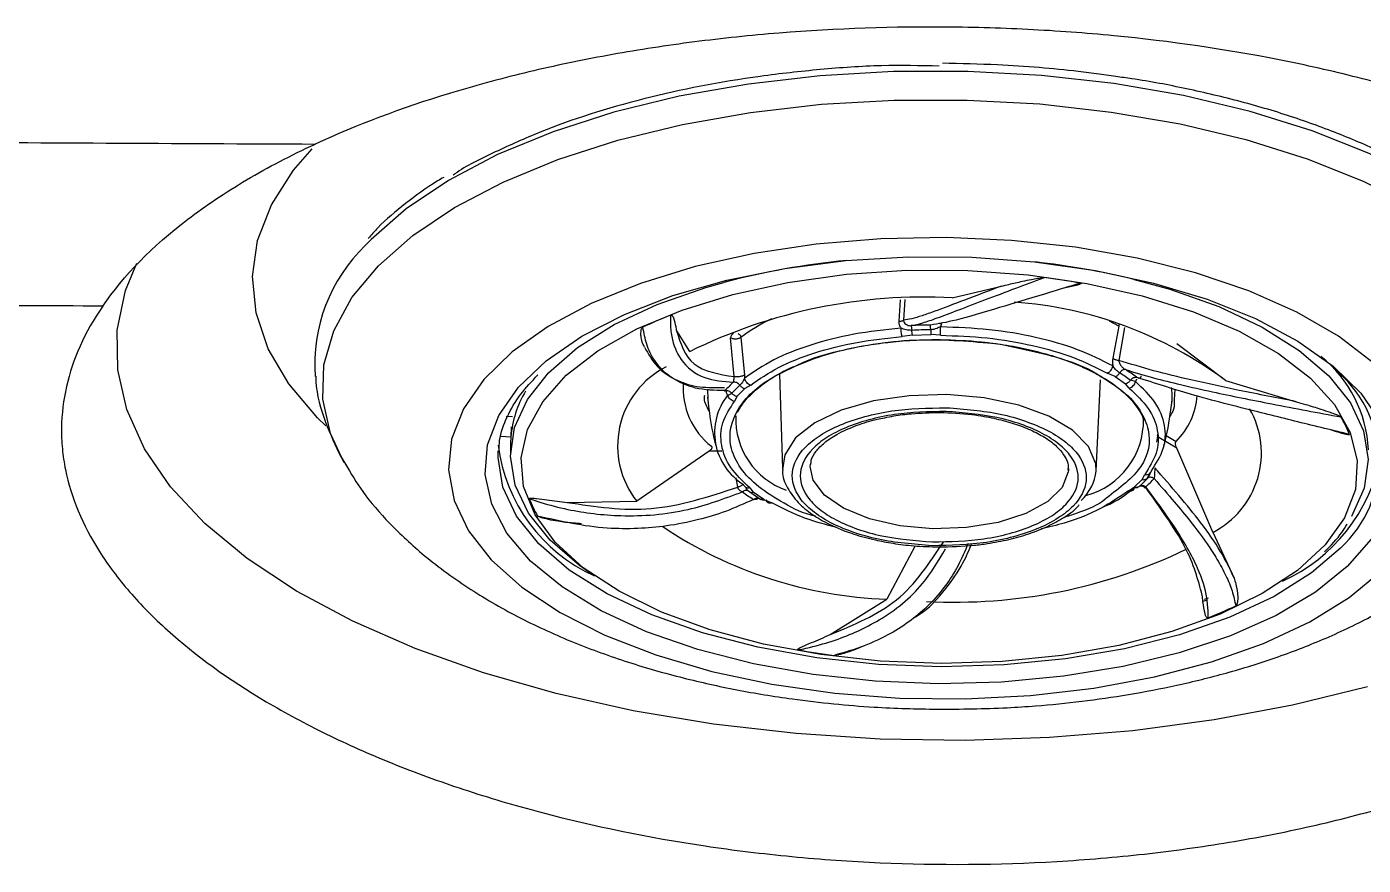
# Model space of a CAD drawing. Header units: inches. Extents: x 2 to 86, y -22 to 129.
# Drawn here: x 45.304 to 47.438, y 76.978 to 78.317 of the extents above; entities that cross this region are included whole.
import ezdxf

# ---------------------------------------------------------------- set-up
doc = ezdxf.new("R2010")
doc.units = ezdxf.units.IN
doc.header["$MEASUREMENT"] = 0
doc.layers.add('BDIM_CYAN', color=4, linetype='Continuous')

# ---------------------------------------------------------------- blocks, each defined once
blk = doc.blocks.new('2020 RHYTHM')
at = {"layer": 'BDIM_CYAN', "color": 3}
for p, q in [((44.6696, 77.2522), (44.6429, 77.2559)), ((44.4084, 76.8988), (44.487, 76.9174)), ((44.3251, 76.8956), (44.3231, 76.8616)), ((44.3326, 76.8959), (44.3307, 76.8629)), ((44.391, 76.8571), (44.3897, 76.8524)), ((44.6743, 76.8533), (44.6595, 76.8613)), ((44.6743, 76.8533), (44.665, 76.8022)), ((44.6838, 76.8512), (44.6744, 76.7988)), ((43.968, 76.8463), (43.9889, 76.8128)), ((44.0601, 76.7729), (44.0543, 76.8351)), ((44.0709, 76.8356), (44.0764, 76.7751)), ((44.3449, 76.8392), (44.3284, 76.837)), ((44.3449, 76.8392), (44.3743, 76.8402)), ((44.3896, 76.839), (44.3743, 76.8402)), ((44.845, 76.7666), (44.7672, 76.8254)), ((44.0764, 76.7751), (44.0767, 76.7701)), ((44.1324, 76.7767), (44.1372, 76.6262)), ((44.6382, 76.6224), (44.6451, 76.768)), ((44.6687, 76.7729), (44.6561, 76.7785)), ((44.6687, 76.7729), (44.6854, 76.7613)), ((44.7012, 76.7652), (44.6929, 76.767)), ((44.7028, 76.7691), (44.7012, 76.7652)), ((44.7061, 76.7709), (44.7064, 76.7706)), ((44.845, 76.7666), (44.9578, 76.7329)), ((44.0643, 76.7412), (44.077, 76.7537)), ((44.0865, 76.7593), (44.077, 76.7537)), ((44.6911, 76.7546), (44.6854, 76.7613)), ((44.7641, 76.7527), (44.7629, 76.7356)), ((44.0643, 76.7412), (44.0604, 76.7334)), ((43.6962, 76.7098), (43.7061, 76.709)), ((43.704, 76.6926), (43.7034, 76.6767)), ((44.7366, 76.6809), (44.7349, 76.6684)), ((44.7361, 76.6797), (44.736, 76.6784)), ((44.7499, 76.6787), (44.7658, 76.6694)), ((43.6877, 76.6779), (43.7034, 76.6767)), ((43.703, 76.6665), (43.7028, 76.6482)), ((43.7034, 76.6767), (43.703, 76.6665)), ((44.7671, 76.6587), (44.7384, 76.6758)), ((44.8245, 76.5242), (44.7671, 76.6587)), ((43.4307, 76.6468), (43.4392, 76.6333)), ((43.6831, 76.6462), (43.6834, 76.6543)), ((44.0201, 76.6536), (43.9047, 76.5738)), ((44.0403, 76.6538), (44.0201, 76.6536)), ((44.594, 76.6261), (44.5939, 76.6229)), ((44.7119, 76.6086), (44.7158, 76.6164)), ((44.7245, 76.6184), (44.7242, 76.6185)), ((44.0661, 76.5964), (44.0634, 76.6114)), ((44.0851, 76.5952), (44.0907, 76.5884)), ((44.6897, 76.5905), (44.6992, 76.5961)), ((44.7119, 76.6086), (44.6992, 76.5961)), ((43.7935, 76.572), (43.9047, 76.5738)), ((44.085, 76.5887), (44.1025, 76.5767)), ((44.1075, 76.5769), (44.0907, 76.5884)), ((44.0981, 76.5787), (44.0982, 76.5792)), ((44.1075, 76.5769), (44.1201, 76.5713)), ((44.8245, 76.5242), (44.8586, 76.451)), ((44.3494, 76.5026), (44.3037, 76.4173)), ((44.2135, 76.3609), (44.3037, 76.4173)), ((44.8153, 76.4159), (44.8088, 76.4138)), ((44.8112, 76.4176), (44.8177, 76.4196))]:
    blk.add_line(p, q, dxfattribs=at)
at = {"layer": 'BDIM_CYAN', "color": 3, "flags": 128}
for points in [[(44.6664, 77.2409), (44.5509, 77.2539), (44.4331, 77.2603), (44.3148, 77.2602), (44.1974, 77.2534), (44.0828, 77.2402), (43.9725, 77.2207), (43.868, 77.1952), (43.7708, 77.1639), (43.6823, 77.1275), (43.6037, 77.0863), (43.5361, 77.041), (43.4806, 76.9922), (43.471, 76.9822)], [(45.3133, 76.9642), (45.2845, 76.9943), (45.2258, 77.043), (45.1553, 77.0882), (45.0741, 77.1292), (44.9833, 77.1654), (44.8841, 77.1964), (44.778, 77.2217), (44.6664, 77.2409)], [(43.4371, 76.6351), (43.4154, 76.682), (43.4033, 76.7367), (43.405, 76.7917), (43.4205, 76.846), (43.4496, 76.8991), (43.4919, 76.9501), (43.5468, 76.9982), (43.6135, 77.043), (43.691, 77.0836), (43.7784, 77.1196), (43.8743, 77.1504), (43.9775, 77.1756), (44.0864, 77.1949), (44.1996, 77.2079), (44.3154, 77.2146), (44.4323, 77.2147), (44.5485, 77.2084), (44.6625, 77.1956)], [(44.6625, 77.1956), (44.7727, 77.1766), (44.8774, 77.1516), (44.9753, 77.121), (45.065, 77.0853), (45.1452, 77.0448), (45.2147, 77.0002), (45.2727, 76.9522), (45.3182, 76.9013), (45.3507, 76.8483), (45.3697, 76.794), (45.375, 76.7391), (45.3663, 76.6843), (45.344, 76.6305), (45.3377, 76.6195)], [(43.408, 76.6943), (43.3948, 76.7072), (43.3488, 76.7612), (43.3159, 76.8173), (43.2965, 76.8746), (43.2908, 76.9326), (43.299, 76.9903), (43.3209, 77.0472), (43.3562, 77.1026), (43.3859, 77.137)], [(44.6054, 76.9795), (44.5031, 76.9906), (44.3987, 76.9951), (44.2941, 76.9932), (44.1912, 76.9846), (44.0918, 76.9697), (43.9976, 76.9487), (43.9105, 76.9219), (43.8318, 76.8898), (43.7631, 76.8531), (43.7055, 76.8123), (43.6601, 76.7682), (43.6277, 76.7215), (43.6088, 76.6732), (43.6038, 76.624), (43.6129, 76.5749), (43.6357, 76.5267), (43.672, 76.4803), (43.721, 76.4365), (43.782, 76.3961), (43.8537, 76.3598), (43.935, 76.3283), (44.0244, 76.302), (44.1202, 76.2816), (44.2209, 76.2674), (44.3244, 76.2595), (44.4292, 76.2582), (44.5332, 76.2635), (44.6346, 76.2752), (44.7315, 76.2932), (44.8224, 76.3172), (44.9055, 76.3467), (44.9793, 76.3812), (45.0426, 76.42), (45.0942, 76.4626)], [(45.0805, 76.7951), (45.0254, 76.8373), (44.9589, 76.8758), (44.8822, 76.9098), (44.7967, 76.9387), (44.7039, 76.9621), (44.6054, 76.9795)], [(44.1863, 76.2969), (44.0912, 76.3139), (44.0019, 76.3368), (43.9202, 76.3654), (43.8475, 76.3989), (43.7853, 76.4369), (43.7349, 76.4784), (43.6972, 76.5228), (43.6729, 76.5692), (43.6625, 76.6166), (43.6663, 76.6641), (43.6841, 76.7109), (43.7155, 76.7559), (43.7601, 76.7984), (43.8169, 76.8375), (43.8848, 76.8724), (43.9624, 76.9024), (44.0484, 76.9271), (44.141, 76.9458), (44.2383, 76.9582), (44.3386, 76.9642), (44.4398, 76.9635), (44.54, 76.9562), (44.6373, 76.9424), (44.7297, 76.9224), (44.8154, 76.8966), (44.8928, 76.8655), (44.9604, 76.8296), (45.0168, 76.7898), (45.061, 76.7467), (45.0921, 76.7012)], [(45.0773, 76.5133), (45.0392, 76.4695), (44.9884, 76.4286), (44.9259, 76.3915), (44.8529, 76.359), (44.7709, 76.3315), (44.6814, 76.3098), (44.5863, 76.2942), (44.4872, 76.285), (44.3862, 76.2823), (44.2852, 76.2864), (44.1863, 76.2969)], [(45.0714, 76.2775), (44.9521, 76.248), (44.8269, 76.2245), (44.697, 76.2072), (44.5638, 76.1963), (44.4288, 76.1919), (44.2934, 76.194), (44.159, 76.2027), (44.027, 76.2178), (43.8989, 76.2393), (43.7759, 76.2667), (43.6595, 76.3), (43.5508, 76.3386), (43.451, 76.3822), (43.3611, 76.4304), (43.2821, 76.4826), (43.2149, 76.5383), (43.1601, 76.5969), (43.1183, 76.6577), (43.09, 76.7202), (43.0755, 76.7836), (43.0749, 76.8473), (43.0882, 76.9106), (43.1058, 76.9543)], [(44.1984, 76.329), (44.1071, 76.3457), (44.0218, 76.3684), (43.9443, 76.3967), (43.8762, 76.43), (43.8191, 76.4675), (43.7741, 76.5085), (43.7421, 76.552), (43.7239, 76.5972), (43.7199, 76.643), (43.7301, 76.6886), (43.7543, 76.7329), (43.792, 76.775), (43.8424, 76.8139), (43.9045, 76.849), (43.9768, 76.8793), (44.0579, 76.9043), (44.146, 76.9235), (44.2393, 76.9364), (44.3357, 76.9427), (44.4333, 76.9423), (44.5299, 76.9353), (44.6234, 76.9218), (44.7119, 76.902), (44.7936, 76.8764), (44.8665, 76.8455), (44.9293, 76.81), (44.9805, 76.7707), (45.0191, 76.7283), (45.0442, 76.6839), (45.0554, 76.6382), (45.0523, 76.5924), (45.035, 76.5473), (45.004, 76.504), (44.9598, 76.4634), (44.9034, 76.4263), (44.8361, 76.3935), (44.7591, 76.3658), (44.6743, 76.3436), (44.5834, 76.3276), (44.4882, 76.3179), (44.391, 76.3149), (44.2937, 76.3186), (44.1984, 76.329)], [(43.831, 76.4587), (43.8132, 76.4711), (43.766, 76.5116), (43.7314, 76.5548), (43.7102, 76.5998), (43.7028, 76.6457), (43.7094, 76.6915), (43.7298, 76.7363), (43.7635, 76.7792), (43.81, 76.8194), (43.8682, 76.856), (43.9371, 76.8882), (44.015, 76.9154), (44.0435, 76.9235)], [(44.6989, 76.9282), (44.7557, 76.9126), (44.8342, 76.8847), (44.9036, 76.8519), (44.9625, 76.8149), (45.0098, 76.7744), (45.0443, 76.7312), (45.0655, 76.6862), (45.0729, 76.6404), (45.0663, 76.5945), (45.0459, 76.5497)], [(44.391, 76.8571), (44.3886, 76.8575), (44.3867, 76.8579)], [(44.0178, 76.7529), (44.0177, 76.7515), (44.0178, 76.7383)], [(44.6382, 76.6224), (44.6376, 76.6335), (44.6261, 76.6614), (44.6007, 76.6873), (44.5629, 76.7097), (44.5149, 76.7273), (44.4596, 76.739), (44.4, 76.7441), (44.3398, 76.7424), (44.2824, 76.734), (44.231, 76.7194), (44.1888, 76.6993), (44.1581, 76.675), (44.1408, 76.6479), (44.1373, 76.6247)], [(45.0286, 76.4991), (44.9823, 76.4594), (44.9224, 76.4218), (44.8516, 76.3886), (44.7714, 76.3606), (44.6833, 76.3383), (44.5893, 76.3221), (44.4911, 76.3125), (44.3908, 76.3095), (44.2905, 76.3132), (44.1922, 76.3237), (44.0978, 76.3406), (44.0094, 76.3636), (43.9286, 76.3922), (43.8572, 76.4259), (43.7966, 76.464), (43.7481, 76.5057), (43.7125, 76.5501), (43.6907, 76.5964), (43.6831, 76.6436), (43.6831, 76.6462)], [(44.1815, 76.6292), (44.1818, 76.6328), (44.1818, 76.6333)], [(44.5939, 76.6229), (44.5937, 76.6208), (44.5841, 76.5959), (44.561, 76.5732), (44.5262, 76.5541), (44.4819, 76.54), (44.4312, 76.5317), (44.3776, 76.53), (44.3246, 76.5348), (44.276, 76.5459), (44.2349, 76.5626), (44.2043, 76.5836), (44.1861, 76.6075), (44.1815, 76.6292)]]:
    blk.add_lwpolyline(points, dxfattribs=at)
at = {"layer": 'BDIM_CYAN', "color": 3}
for centre, radius, start, end in [((43.6517, 76.7933), 0.2614, 133.7279, 184.4291), ((44.3563, 75.7332), 1.2307, 95.4371, 104.722), ((44.4011, 75.7033), 1.2605, 76.336, 83.6376), ((44.3934, 75.6664), 1.275, 80.0614, 82.6841), ((44.3629, 76.0553), 0.8447, 86.9086, 116.2729), ((44.4619, 76.2515), 0.642, 53.3632, 85.9415), ((44.2205, 76.1993), 0.7209, 111.3036, 115.1396), ((44.2476, 76.601), 0.2937, 115.856, 126.9816), ((44.3834, 76.0709), 0.7845, 90.715, 92.9923), ((44.6823, 76.8525), 0.00803, 151.1007, 174.5029), ((44.0618, 76.8348), 0.00746, 109.7432, 177.8402), ((44.3835, 76.088), 0.7598, 90.715, 92.9923), ((44.016, 76.662), 0.1421, 117.0451, 218.4074), ((44.8715, 76.6473), 0.2017, 2.5278, 51.4046), ((44.9022, 76.6378), 0.1876, 312.3437, 51.8199), ((44.0971, 76.755), 0.1187, 175.685, 231.9081), ((44.1729, 76.6348), 0.1722, 131.4841, 137.7444), ((44.5423, 76.5659), 0.2513, 53.1607, 57.9238), ((44.5473, 76.5643), 0.2594, 53.1607, 57.9238), ((43.8735, 76.6621), 0.1707, 149.1027, 175.0995), ((44.1257, 76.6833), 0.0969, 141.698, 238.5368), ((44.1797, 76.6343), 0.1668, 131.4841, 137.7444), ((44.677, 76.7414), 0.0828, 353.8981, 9.9493), ((44.6864, 76.7504), 0.1134, 314.4721, 356.0951), ((44.7599, 76.651), 0.1423, 296.99, 29.7758), ((44.1826, 76.705), 0.1199, 177.5601, 250.8019), ((44.59, 76.7028), 0.1239, 284.8266, 1.3189), ((44.8669, 76.6134), 0.1882, 20.9703, 30.3674), ((43.9458, 76.6957), 0.2645, 187.0547, 245.6609), ((44.8213, 76.6977), 0.2763, 294.5272, 348.7936), ((44.563, 76.6305), 0.0756, 313.0381, 353.8748), ((44.5966, 76.7225), 0.1668, 311.4841, 317.7443), ((44.6034, 76.726), 0.1722, 311.485, 317.7439), ((43.9086, 76.6453), 0.1882, 200.9703, 210.3674), ((44.2289, 76.7965), 0.2594, 233.1607, 237.9237), ((44.3279, 77.1012), 0.6843, 236.0898, 267.9678), ((44.4126, 77.263), 0.8503, 266.962, 295.7447), ((44.555, 77.0594), 0.7209, 291.3035, 295.14), ((44.3821, 77.5923), 1.275, 260.0614, 262.6844)]:
    blk.add_arc(centre, radius, start, end, dxfattribs=at)
for points, knots in [([(45.3865, 77.134), (45.3212, 77.1652), (45.2503, 77.1928), (45.1362, 77.2291), (45.0968, 77.2403), (45.0153, 77.261), (44.9731, 77.2705), (44.8451, 77.2958), (44.7572, 77.3086), (44.6441, 77.3196), (44.6213, 77.3215), (44.5754, 77.3249), (44.5522, 77.3263), (44.4827, 77.3298), (44.4364, 77.3311), (44.2981, 77.3318), (44.2063, 77.3281), (44.0923, 77.3183), (44.0694, 77.316), (44.0243, 77.311), (44.002, 77.3083), (43.9356, 77.2993), (43.8922, 77.2924), (43.8072, 77.2765), (43.7655, 77.2677), (43.7044, 77.2529), (43.6842, 77.2477), (43.6443, 77.2368), (43.6246, 77.2311), (43.5282, 77.2017), (43.4567, 77.1747), (43.3911, 77.1444)], [0, 0, 0, 0, 0.125, 0.125, 0.1875, 0.1875, 0.25, 0.25, 0.375, 0.375, 0.40625, 0.40625, 0.4375, 0.4375, 0.5, 0.5, 0.625, 0.625, 0.65625, 0.65625, 0.6875, 0.6875, 0.75, 0.75, 0.8125, 0.8125, 0.84375, 0.84375, 0.875, 0.875, 1, 1, 1, 1]), ([(44.3877, 77.2689), (44.357, 77.2696), (44.2932, 77.271), (44.1974, 77.2639), (44.068, 77.2496), (43.9128, 77.2193), (43.7734, 77.1752), (43.6785, 77.1319), (43.6306, 77.1091), (43.6122, 77.0953), (43.6112, 77.0946)], [0, 0, 0, 0, 0.102707, 0.212969, 0.323254, 0.548192, 0.773131, 0.883393, 0.993678, 1, 1, 1, 1]), ([(44.6429, 77.2559), (44.6319, 77.2574), (44.6005, 77.2619), (44.5463, 77.2668), (44.4739, 77.2718), (44.4221, 77.2728), (44.3926, 77.2734)], [0, 0, 0, 0, 0.135608, 0.386522, 0.651581, 1, 1, 1, 1]), ([(45.1298, 77.1117), (45.1222, 77.1159), (45.0929, 77.1325), (45.0343, 77.1579), (44.9553, 77.1874), (44.871, 77.2125), (44.7841, 77.2329), (44.7167, 77.246), (44.6781, 77.2511), (44.6696, 77.2522)], [0, 0, 0, 0, 0.063235, 0.245498, 0.426845, 0.606526, 0.782951, 0.952139, 1, 1, 1, 1]), ([(40.6907, 77.1554), (40.9118, 77.1547), (41.3602, 77.1532), (42.0378, 77.1506), (42.7169, 77.1477), (43.1686, 77.1455), (43.3911, 77.1444)], [0, 0, 0, 0, 0.245569, 0.498216, 0.752718, 1, 1, 1, 1]), ([(43.0516, 76.8855), (43.0852, 76.9347), (43.1306, 76.9809), (43.2016, 77.0351), (43.2165, 77.0458), (43.2478, 77.0667), (43.2643, 77.077), (43.3155, 77.1073), (43.3521, 77.1264), (43.3912, 77.1444)], [0, 0, 0, 0, 0.5, 0.5, 0.625, 0.625, 0.75, 0.75, 1, 1, 1, 1]), ([(43.5963, 77.0912), (43.593, 77.0893), (43.5702, 77.0762), (43.5347, 77.0494), (43.4975, 77.0187), (43.4806, 76.9993), (43.4756, 76.9935)], [0, 0, 0, 0, 0.066168, 0.450851, 0.836847, 1, 1, 1, 1]), ([(44.487, 76.9174), (44.4666, 76.9097), (44.4261, 76.8945), (44.386, 76.8792), (44.3599, 76.87), (44.3433, 76.865), (44.3349, 76.8636), (44.3307, 76.8629)], [0, 0, 0, 0, 0.284599, 0.565427, 0.713522, 0.857932, 1, 1, 1, 1]), ([(44.3424, 76.8543), (44.3483, 76.8556), (44.3599, 76.858), (44.3852, 76.8668), (44.4181, 76.8792), (44.4606, 76.8956), (44.507, 76.9131), (44.5404, 76.9254), (44.5558, 76.931)], [0, 0, 0, 0, 0.154219, 0.301464, 0.47799, 0.661716, 0.843633, 1, 1, 1, 1]), ([(44.6135, 76.9223), (44.6127, 76.922), (44.6106, 76.9214), (44.6044, 76.9195), (44.5849, 76.9137), (44.5417, 76.9006), (44.477, 76.8811), (44.4142, 76.8619), (44.3863, 76.8574), (44.3736, 76.8553)], [0, 0, 0, 0, 0.007324, 0.019564, 0.058649, 0.192116, 0.441769, 0.746986, 1, 1, 1, 1]), ([(44.487, 76.9174), (44.491, 76.9183), (44.5017, 76.921), (44.5178, 76.9247), (44.5332, 76.928), (44.5445, 76.9299), (44.5514, 76.9312), (44.5553, 76.9311), (44.5558, 76.931)], [0, 0, 0, 0, 0.191782, 0.518998, 0.728969, 0.85611, 0.98384, 1, 1, 1, 1]), ([(44.6135, 76.9223), (44.6136, 76.9223), (44.6138, 76.9222), (44.6141, 76.9221), (44.6142, 76.922), (44.6143, 76.9218), (44.614, 76.9214), (44.6116, 76.9202), (44.6027, 76.9175), (44.5938, 76.9157), (44.5874, 76.9144)], [0, 0, 0, 0, 0.010146, 0.020391, 0.029667, 0.039804, 0.057136, 0.111266, 0.360179, 1, 1, 1, 1]), ([(43.0516, 76.8855), (42.8839, 76.8864), (42.5451, 76.8882), (42.0365, 76.8905), (41.5294, 76.8925), (41.1935, 76.8936), (41.0272, 76.8941)], [0, 0, 0, 0, 0.2484642, 0.5021831, 0.7536278, 1, 1, 1, 1]), ([(43.0516, 76.8855), (43.0228, 76.8434), (43.0036, 76.8006), (42.9887, 76.7352), (42.9861, 76.7132), (42.9856, 76.68), (42.9861, 76.6688), (42.9882, 76.6465), (42.9899, 76.6354), (43.001, 76.5801), (43.0192, 76.5364), (43.0533, 76.4826), (43.0607, 76.4719), (43.0767, 76.4505), (43.0853, 76.4399), (43.1126, 76.4083), (43.1328, 76.3878), (43.1996, 76.3278), (43.2521, 76.2897), (43.3279, 76.2447), (43.3436, 76.2358), (43.3756, 76.2186), (43.392, 76.2102), (43.4424, 76.1856), (43.4775, 76.17), (43.5506, 76.1405), (43.5887, 76.1266), (43.668, 76.1004), (43.7093, 76.0881), (43.8355, 76.0548), (43.9229, 76.0369), (44.0364, 76.0199), (44.0593, 76.0168), (44.1055, 76.0112), (44.1289, 76.0086), (44.1992, 76.0019), (44.2462, 75.9986), (44.3871, 75.9924), (44.4811, 75.993), (44.599, 75.9999), (44.6226, 76.0016), (44.6692, 76.0055), (44.6923, 76.0078), (44.7612, 76.0155), (44.8063, 76.0218), (44.895, 76.0366), (44.9387, 76.0451), (45.0244, 76.0645), (45.0666, 76.0754), (45.1883, 76.1108), (45.2636, 76.1381), (45.3504, 76.1768), (45.3674, 76.1848), (45.4007, 76.2012), (45.417, 76.2096), (45.4644, 76.2354), (45.4939, 76.2532), (45.5766, 76.3085), (45.6239, 76.3477), (45.6731, 76.3997), (45.6824, 76.4102), (45.6998, 76.4314), (45.7079, 76.442), (45.7305, 76.474), (45.7434, 76.4957), (45.7539, 76.5175)], [0, 0, 0, 0, 0.0625, 0.0625, 0.09375, 0.09375, 0.109375, 0.109375, 0.125, 0.125, 0.1875, 0.1875, 0.203125, 0.203125, 0.21875, 0.21875, 0.25, 0.25, 0.3125, 0.3125, 0.328125, 0.328125, 0.34375, 0.34375, 0.375, 0.375, 0.40625, 0.40625, 0.4375, 0.4375, 0.5, 0.5, 0.515625, 0.515625, 0.53125, 0.53125, 0.5625, 0.5625, 0.625, 0.625, 0.640625, 0.640625, 0.65625, 0.65625, 0.6875, 0.6875, 0.71875, 0.71875, 0.75, 0.75, 0.8125, 0.8125, 0.828125, 0.828125, 0.84375, 0.84375, 0.875, 0.875, 0.9375, 0.9375, 0.953125, 0.953125, 0.96875, 0.96875, 1, 1, 1, 1]), ([(43.9586, 76.8709), (43.9586, 76.8705), (43.9585, 76.8692), (43.9584, 76.8656), (43.9582, 76.8543), (43.9604, 76.8298), (43.9741, 76.7959), (44.0078, 76.7683), (44.0429, 76.7652), (44.0588, 76.7638)], [0, 0, 0, 0, 0.007325, 0.019566, 0.05865, 0.192116, 0.441769, 0.746986, 1, 1, 1, 1]), ([(43.9586, 76.8709), (43.9587, 76.8709), (43.9589, 76.871), (43.9593, 76.8711), (43.9596, 76.8711), (43.96, 76.871), (43.9607, 76.8707), (43.9623, 76.8693), (43.9648, 76.863), (43.9663, 76.8549), (43.9675, 76.8484), (43.968, 76.8463)], [0, 0, 0, 0, 0.005501, 0.011055, 0.016084, 0.02158, 0.030977, 0.060324, 0.195274, 0.730604, 1, 1, 1, 1]), ([(43.917, 76.8198), (43.9161, 76.8217), (43.9135, 76.8267), (43.9116, 76.8343), (43.9108, 76.8417), (43.9117, 76.8469), (43.9118, 76.8502), (43.914, 76.8517), (43.9143, 76.8519)], [0, 0, 0, 0, 0.191797, 0.519052, 0.729035, 0.856173, 0.983899, 1, 1, 1, 1]), ([(44.0454, 76.7506), (44.0291, 76.751), (44.0062, 76.7515), (43.9812, 76.7598), (43.966, 76.7672), (43.9488, 76.7792), (43.9323, 76.7976), (43.9196, 76.8232), (43.916, 76.8426), (43.9143, 76.8519)], [0, 0, 0, 0, 0.229238, 0.322198, 0.414546, 0.50635, 0.67863, 0.847274, 1, 1, 1, 1]), ([(44.3265, 76.8503), (44.301, 76.8476), (44.25, 76.8422), (44.181, 76.8243), (44.1205, 76.8006), (44.0913, 76.7803), (44.0767, 76.7701)], [0, 0, 0, 0, 0.25, 0.5, 0.75, 1, 1, 1, 1]), ([(44.3231, 76.8616), (44.3239, 76.8616), (44.3256, 76.8616), (44.3279, 76.8619), (44.3297, 76.8623), (44.3304, 76.8627), (44.3307, 76.8629)], [0, 0, 0, 0, 0.245337, 0.5, 0.754663, 1, 1, 1, 1]), ([(44.3231, 76.8616), (44.3231, 76.8598), (44.3232, 76.8557), (44.3253, 76.8522), (44.3265, 76.8503)], [0, 0, 0, 0, 0.459104, 1, 1, 1, 1]), ([(44.3438, 76.8468), (44.3409, 76.847), (44.3348, 76.8473), (44.3293, 76.8493), (44.3265, 76.8503)], [0, 0, 0, 0, 0.490746, 1, 1, 1, 1]), ([(44.3307, 76.8629), (44.3307, 76.8623), (44.3308, 76.861), (44.332, 76.8587), (44.3343, 76.8563), (44.338, 76.8545), (44.3409, 76.8544), (44.3424, 76.8543)], [0, 0, 0, 0, 0.111418, 0.230072, 0.482003, 0.743082, 1, 1, 1, 1]), ([(44.3897, 76.8524), (44.3877, 76.8516), (44.3842, 76.8501), (44.3791, 76.8482), (44.3758, 76.8479), (44.374, 76.8478)], [0, 0, 0, 0, 0.40286, 0.687897, 1, 1, 1, 1]), ([(44.665, 76.7899), (44.647, 76.799), (44.6109, 76.8171), (44.5427, 76.8365), (44.4682, 76.8495), (44.4159, 76.8514), (44.3897, 76.8524)], [0, 0, 0, 0, 0.25, 0.5, 0.75, 1, 1, 1, 1]), ([(43.968, 76.8463), (43.9745, 76.8258), (43.9878, 76.7846), (44.0358, 76.7768), (44.0601, 76.7729)], [0, 0, 0, 0, 0.495173, 1, 1, 1, 1]), ([(44.0543, 76.8351), (44.055, 76.8348), (44.0562, 76.8342), (44.0586, 76.8336), (44.0608, 76.8334), (44.0631, 76.8334), (44.0653, 76.8336), (44.0676, 76.8341), (44.0695, 76.8348), (44.0704, 76.8354), (44.0709, 76.8356)], [0, 0, 0, 0, 0.156145, 0.293104, 0.410773, 0.509038, 0.632748, 0.755842, 0.878271, 1, 1, 1, 1]), ([(44.0865, 76.7593), (44.1005, 76.7691), (44.1287, 76.7887), (44.1875, 76.8118), (44.2546, 76.8291), (44.304, 76.8344), (44.3284, 76.837)], [0, 0, 0, 0, 0.247011, 0.5, 0.752989, 1, 1, 1, 1]), ([(44.1578, 76.7896), (44.1617, 76.7916), (44.1812, 76.8015), (44.2258, 76.8144), (44.2886, 76.8268), (44.3753, 76.8349), (44.4393, 76.8292), (44.481, 76.8255)], [0, 0, 0, 0, 0.050347, 0.248263, 0.446179, 0.639983, 1, 1, 1, 1]), ([(44.1578, 76.7898), (44.1716, 76.7955), (44.1986, 76.8065), (44.2421, 76.8177), (44.2821, 76.825), (44.3212, 76.8296), (44.3567, 76.8319), (44.3803, 76.832), (44.3893, 76.8321)], [0, 0, 0, 0, 0.217008, 0.421178, 0.581126, 0.722152, 0.895049, 1, 1, 1, 1]), ([(44.3893, 76.8321), (44.4115, 76.8314), (44.4409, 76.8305), (44.4693, 76.8268), (44.4763, 76.8259)], [0, 0, 0, 0, 0.75433, 1, 1, 1, 1]), ([(44.3896, 76.839), (44.4146, 76.8381), (44.4653, 76.8362), (44.5378, 76.8236), (44.604, 76.8047), (44.6389, 76.7872), (44.6561, 76.7785)], [0, 0, 0, 0, 0.247011, 0.5, 0.752989, 1, 1, 1, 1]), ([(43.917, 76.8198), (43.923, 76.8091), (43.9354, 76.7871), (43.9667, 76.7662), (44.0039, 76.7548), (44.0311, 76.7554), (44.0445, 76.7556)], [0, 0, 0, 0, 0.262316, 0.539411, 0.773759, 1, 1, 1, 1]), ([(44.4763, 76.8259), (44.4777, 76.8257), (44.4929, 76.8239), (44.5207, 76.8187), (44.5589, 76.8095), (44.594, 76.798), (44.6247, 76.7851), (44.6416, 76.7756), (44.6495, 76.7711)], [0, 0, 0, 0, 0.020851, 0.221529, 0.421476, 0.626078, 0.825211, 1, 1, 1, 1]), ([(44.481, 76.8255), (44.5198, 76.8176), (44.5794, 76.8055), (44.6319, 76.7832), (44.647, 76.7725), (44.6495, 76.7708)], [0, 0, 0, 0, 0.607568, 0.934632, 1, 1, 1, 1]), ([(44.1898, 76.5501), (44.1876, 76.5506), (44.1652, 76.5559), (44.1332, 76.5739), (44.0927, 76.5999), (44.0662, 76.6301), (44.0488, 76.6707), (44.0593, 76.7213), (44.1042, 76.765), (44.1459, 76.7841), (44.1578, 76.7896)], [0, 0, 0, 0, 0.012361, 0.128582, 0.247269, 0.365957, 0.482178, 0.698074, 0.913971, 1, 1, 1, 1]), ([(44.0655, 76.7159), (44.0682, 76.7207), (44.0749, 76.7322), (44.0925, 76.7509), (44.1191, 76.7702), (44.1408, 76.7834), (44.1565, 76.7893), (44.1578, 76.7898)], [0, 0, 0, 0, 0.1895804, 0.4503845, 0.6831378, 0.9743739, 1, 1, 1, 1]), ([(44.665, 76.8022), (44.6647, 76.8004), (44.664, 76.7964), (44.6646, 76.7922), (44.665, 76.7899)], [0, 0, 0, 0, 0.459354, 1, 1, 1, 1]), ([(44.665, 76.8022), (44.6656, 76.8018), (44.6669, 76.801), (44.6693, 76.8), (44.6718, 76.7992), (44.6736, 76.7989), (44.6744, 76.7988)], [0, 0, 0, 0, 0.245337, 0.5, 0.754663, 1, 1, 1, 1]), ([(44.6757, 76.7788), (44.6736, 76.7806), (44.6698, 76.7836), (44.6664, 76.788), (44.665, 76.7899)], [0, 0, 0, 0, 0.5714031, 1, 1, 1, 1]), ([(44.9578, 76.7329), (44.9276, 76.7388), (44.8721, 76.7496), (44.7947, 76.7662), (44.7299, 76.7818), (44.6927, 76.7932), (44.6744, 76.7988)], [0, 0, 0, 0, 0.317509, 0.583481, 0.794833, 1, 1, 1, 1]), ([(44.6744, 76.7988), (44.6745, 76.7981), (44.6746, 76.7968), (44.6756, 76.7939), (44.6777, 76.7903), (44.6811, 76.7866), (44.6838, 76.7849), (44.6851, 76.7841)], [0, 0, 0, 0, 0.111469, 0.230184, 0.482261, 0.743373, 1, 1, 1, 1]), ([(43.3917, 76.7738), (43.3918, 76.771), (43.3925, 76.7458), (43.4051, 76.7013), (43.4235, 76.6627), (43.4322, 76.6444)], [0, 0, 0, 0, 0.063294, 0.554166, 1, 1, 1, 1]), ([(43.6848, 76.6535), (43.6848, 76.6594), (43.6849, 76.6779), (43.6964, 76.7085), (43.7163, 76.7437), (43.737, 76.7655), (43.7467, 76.7757)], [0, 0, 0, 0, 0.143085, 0.450827, 0.743853, 1, 1, 1, 1]), ([(44.0588, 76.7638), (44.059, 76.7643), (44.0593, 76.7651), (44.0597, 76.767), (44.0599, 76.7688), (44.06, 76.7702), (44.0601, 76.7716), (44.0601, 76.7725), (44.0601, 76.7729)], [0, 0, 0, 0, 0.277558, 0.532524, 0.651825, 0.767232, 0.882131, 1, 1, 1, 1]), ([(44.0692, 76.7592), (44.0684, 76.7601), (44.067, 76.7618), (44.0641, 76.7634), (44.0613, 76.7642), (44.0596, 76.764), (44.0588, 76.7638)], [0, 0, 0, 0, 0.266689, 0.531115, 0.778754, 1, 1, 1, 1]), ([(44.0764, 76.7751), (44.076, 76.7749), (44.0751, 76.7744), (44.0732, 76.7738), (44.0709, 76.7732), (44.0683, 76.7727), (44.0657, 76.7725), (44.0634, 76.7725), (44.0614, 76.7726), (44.0605, 76.7728), (44.0601, 76.7729)], [0, 0, 0, 0, 0.112211, 0.235183, 0.366441, 0.502102, 0.637431, 0.767756, 0.88937, 1, 1, 1, 1]), ([(44.0767, 76.7701), (44.0761, 76.7692), (44.0754, 76.768), (44.0743, 76.766), (44.073, 76.7638), (44.0712, 76.7612), (44.0699, 76.7598), (44.0692, 76.7592)], [0, 0, 0, 0, 0.2243069, 0.303573, 0.4738275, 0.7457286, 1, 1, 1, 1]), ([(44.6495, 76.7711), (44.6498, 76.7709), (44.6571, 76.7671), (44.6701, 76.7577), (44.688, 76.743), (44.7012, 76.728), (44.7095, 76.7149), (44.7133, 76.7069), (44.7147, 76.7023), (44.7144, 76.7032), (44.7144, 76.7033)], [0, 0, 0, 0, 0.009415, 0.181656, 0.396578, 0.61286, 0.77167, 0.901381, 0.996754, 1, 1, 1, 1]), ([(44.6495, 76.7708), (44.6606, 76.7637), (44.6857, 76.748), (44.71, 76.7196), (44.7271, 76.6792), (44.7193, 76.6283), (44.6761, 76.5952), (44.6549, 76.579)], [0, 0, 0, 0, 0.126576, 0.283951, 0.438056, 0.724328, 1, 1, 1, 1]), ([(44.6851, 76.7841), (44.6999, 76.7797), (44.7285, 76.7711), (44.7752, 76.7595), (44.8222, 76.7489), (44.871, 76.7388), (44.9411, 76.7249), (44.9929, 76.7153), (45.0293, 76.7085)], [0, 0, 0, 0, 0.135552, 0.260798, 0.405842, 0.535564, 0.673856, 1, 1, 1, 1]), ([(44.6929, 76.767), (44.6937, 76.7679), (44.6951, 76.7697), (44.6979, 76.7714), (44.7006, 76.7722), (44.7021, 76.772), (44.7029, 76.7719)], [0, 0, 0, 0, 0.266689, 0.531115, 0.778754, 1, 1, 1, 1]), ([(44.7266, 76.6225), (44.7341, 76.6343), (44.7491, 76.6578), (44.7499, 76.6951), (44.7359, 76.7318), (44.7127, 76.7541), (44.7012, 76.7652)], [0, 0, 0, 0, 0.25, 0.5, 0.75, 1, 1, 1, 1]), ([(44.7029, 76.7719), (44.7038, 76.7715), (44.7054, 76.7707), (44.7075, 76.7705), (44.7088, 76.7711), (44.7096, 76.7718), (44.7101, 76.7728), (44.7102, 76.7736), (44.7102, 76.774)], [0, 0, 0, 0, 0.277554, 0.532524, 0.651828, 0.767234, 0.882133, 1, 1, 1, 1]), ([(45.0426, 76.6807), (45.0419, 76.6809), (45.0398, 76.6814), (45.0338, 76.6828), (45.0144, 76.6875), (44.969, 76.6985), (44.8907, 76.7179), (44.7943, 76.7422), (44.7314, 76.7626), (44.7029, 76.7719)], [0, 0, 0, 0, 0.007325, 0.019566, 0.058651, 0.192116, 0.441769, 0.746986, 1, 1, 1, 1]), ([(44.0202, 76.7183), (44.0165, 76.7246), (44.0118, 76.7328), (44.0129, 76.7412), (44.0131, 76.7431)], [0, 0, 0, 0, 0.769083, 1, 1, 1, 1]), ([(44.0448, 76.7504), (44.0449, 76.7501), (44.0451, 76.7494), (44.0453, 76.7502), (44.0454, 76.7506)], [0, 0, 0, 0, 0.504331, 1, 1, 1, 1]), ([(44.0463, 76.7527), (44.0466, 76.751), (44.0474, 76.7471), (44.0489, 76.7446), (44.0497, 76.7433)], [0, 0, 0, 0, 0.459352, 1, 1, 1, 1]), ([(44.0562, 76.7464), (44.0549, 76.7453), (44.0527, 76.7435), (44.0506, 76.7434), (44.0497, 76.7433)], [0, 0, 0, 0, 0.571404, 1, 1, 1, 1]), ([(44.0692, 76.7592), (44.0697, 76.7585), (44.0708, 76.7572), (44.0728, 76.7556), (44.0748, 76.7544), (44.0763, 76.7539), (44.077, 76.7537)], [0, 0, 0, 0, 0.257259, 0.51339, 0.762603, 1, 1, 1, 1]), ([(44.6911, 76.7546), (44.7022, 76.7439), (44.7247, 76.7224), (44.7384, 76.6867), (44.7375, 76.6505), (44.723, 76.6277), (44.7158, 76.6164)], [0, 0, 0, 0, 0.2470114, 0.5, 0.7529886, 1, 1, 1, 1]), ([(44.0177, 76.7399), (44.0183, 76.7337), (44.0206, 76.7106), (44.025, 76.6844), (44.0301, 76.665), (44.0308, 76.6622)], [0, 0, 0, 0, 0.241451, 0.891298, 1, 1, 1, 1]), ([(44.0851, 76.5952), (44.074, 76.6059), (44.0515, 76.6274), (44.0378, 76.6631), (44.0387, 76.6993), (44.0532, 76.7221), (44.0604, 76.7334)], [0, 0, 0, 0, 0.2470116, 0.5, 0.7529884, 1, 1, 1, 1]), ([(44.3761, 76.5029), (44.3467, 76.5052), (44.3016, 76.5088), (44.2484, 76.5242), (44.2124, 76.5395), (44.1838, 76.558), (44.1582, 76.5845), (44.1475, 76.6201), (44.1655, 76.6549), (44.1965, 76.6797), (44.2288, 76.6965), (44.2679, 76.7096), (44.3239, 76.7217), (44.3695, 76.7227), (44.3992, 76.7233)], [0, 0, 0, 0, 0.1197284, 0.1841803, 0.25, 0.3158197, 0.3802716, 0.5, 0.6197284, 0.6841803, 0.75, 0.8158197, 0.8802716, 1, 1, 1, 1]), ([(44.3992, 76.7233), (44.4285, 76.721), (44.4737, 76.7174), (44.5268, 76.7021), (44.5629, 76.6868), (44.5915, 76.6682), (44.6171, 76.6417), (44.6278, 76.6061), (44.6097, 76.5714), (44.5787, 76.5465), (44.5464, 76.5298), (44.5074, 76.5166), (44.4513, 76.5045), (44.4057, 76.5035), (44.3761, 76.5029)], [0, 0, 0, 0, 0.119728, 0.18418, 0.25, 0.31582, 0.380272, 0.5, 0.619728, 0.68418, 0.75, 0.81582, 0.880272, 1, 1, 1, 1]), ([(44.7451, 76.6568), (44.7469, 76.6636), (44.7538, 76.6891), (44.757, 76.7151), (44.7595, 76.7343)], [0, 0, 0, 0, 0.262539, 1, 1, 1, 1]), ([(44.7629, 76.7356), (44.7631, 76.7307), (44.7636, 76.7216), (44.758, 76.713), (44.7554, 76.7091)], [0, 0, 0, 0, 0.545461, 1, 1, 1, 1]), ([(44.9578, 76.7329), (44.9627, 76.7315), (44.976, 76.7276), (44.9942, 76.722), (45.0102, 76.7167), (45.0196, 76.7132), (45.0249, 76.711), (45.0276, 76.7097), (45.0289, 76.7089), (45.0292, 76.7086), (45.0293, 76.7085)], [0, 0, 0, 0, 0.191797, 0.519572, 0.729704, 0.856737, 0.930022, 0.970712, 0.992634, 1, 1, 1, 1]), ([(44.3985, 76.7173), (44.3705, 76.7167), (44.3274, 76.7158), (44.2744, 76.7043), (44.2375, 76.6919), (44.207, 76.6761), (44.1776, 76.6526), (44.1606, 76.6197), (44.1707, 76.586), (44.1949, 76.561), (44.222, 76.5435), (44.256, 76.529), (44.3063, 76.5145), (44.349, 76.5111), (44.3767, 76.5089)], [0, 0, 0, 0, 0.119728, 0.18418, 0.25, 0.31582, 0.380272, 0.5, 0.619728, 0.68418, 0.75, 0.81582, 0.880272, 1, 1, 1, 1]), ([(44.1828, 76.6323), (44.1828, 76.6346), (44.1828, 76.6413), (44.1899, 76.6532), (44.2035, 76.6675), (44.2249, 76.6821), (44.2536, 76.6949), (44.2808, 76.7034), (44.2965, 76.7064), (44.3006, 76.7072)], [0, 0, 0, 0, 0.087332, 0.257668, 0.415662, 0.573408, 0.777281, 0.942105, 1, 1, 1, 1]), ([(44.3006, 76.7072), (44.3053, 76.7082), (44.319, 76.7111), (44.3484, 76.7147), (44.3734, 76.7153), (44.3884, 76.7156)], [0, 0, 0, 0, 0.173452, 0.502258, 1, 1, 1, 1]), ([(44.3767, 76.5089), (44.4047, 76.5095), (44.4479, 76.5104), (44.5009, 76.5219), (44.5377, 76.5343), (44.5683, 76.5502), (44.5976, 76.5736), (44.6147, 76.6065), (44.6046, 76.6402), (44.5803, 76.6652), (44.5533, 76.6827), (44.5192, 76.6972), (44.469, 76.7117), (44.4263, 76.7151), (44.3985, 76.7173)], [0, 0, 0, 0, 0.119728, 0.18418, 0.25, 0.31582, 0.380272, 0.5, 0.619728, 0.68418, 0.75, 0.81582, 0.880272, 1, 1, 1, 1]), ([(44.3884, 76.7156), (44.4057, 76.715), (44.4299, 76.714), (44.4636, 76.7089), (44.4902, 76.7032), (44.5183, 76.6945), (44.5431, 76.6838), (44.5637, 76.6714), (44.5794, 76.6582), (44.5894, 76.6444), (44.5943, 76.6331), (44.5933, 76.6263), (44.5929, 76.6237)], [0, 0, 0, 0, 0.153481, 0.214329, 0.313192, 0.411965, 0.513952, 0.616073, 0.717985, 0.821481, 0.933148, 1, 1, 1, 1]), ([(44.7366, 76.6809), (44.7364, 76.6805), (44.7359, 76.6797), (44.736, 76.6783), (44.7368, 76.6769), (44.7379, 76.6762), (44.7384, 76.6758)], [0, 0, 0, 0, 0.245118, 0.499544, 0.75421, 1, 1, 1, 1]), ([(45.0426, 76.6807), (45.0426, 76.6806), (45.0427, 76.6805), (45.0426, 76.6804), (45.0424, 76.6802), (45.042, 76.6802), (45.041, 76.6801), (45.0371, 76.6806), (45.0275, 76.683), (45.019, 76.6859), (45.0131, 76.6878)], [0, 0, 0, 0, 0.011325, 0.022761, 0.033114, 0.044429, 0.063776, 0.124197, 0.402037, 1, 1, 1, 1]), ([(44.0238, 76.6616), (44.024, 76.6613), (44.0244, 76.6609), (44.0245, 76.6599), (44.0243, 76.6587), (44.0237, 76.6573), (44.0223, 76.6554), (44.021, 76.6543), (44.0201, 76.6536)], [0, 0, 0, 0, 0.127623, 0.255996, 0.374285, 0.494115, 0.688929, 1, 1, 1, 1]), ([(44.7671, 76.6587), (44.7665, 76.6602), (44.7653, 76.6631), (44.7649, 76.6666), (44.7652, 76.6686), (44.7657, 76.6692), (44.7658, 76.6694)], [0, 0, 0, 0, 0.355757, 0.72292, 0.91627, 1, 1, 1, 1]), ([(43.4392, 76.6333), (43.448, 76.6185), (43.4673, 76.586), (43.5102, 76.5366), (43.5671, 76.4835), (43.6375, 76.4324), (43.718, 76.3862), (43.8024, 76.3478), (43.8893, 76.3163), (43.9764, 76.2914), (44.0641, 76.2719), (44.1448, 76.2586), (44.2182, 76.25), (44.2955, 76.2436), (44.351, 76.2423), (44.3848, 76.2416)], [0, 0, 0, 0, 0.060151, 0.132108, 0.211047, 0.304053, 0.394161, 0.48333, 0.568448, 0.650128, 0.727119, 0.804457, 0.860795, 0.915136, 1, 1, 1, 1]), ([(44.1378, 76.6244), (44.1377, 76.6235), (44.1366, 76.6136), (44.1445, 76.5949), (44.1607, 76.5719), (44.1839, 76.5526), (44.2133, 76.5355), (44.2474, 76.5219), (44.2825, 76.5123), (44.3149, 76.5062), (44.3487, 76.502), (44.3734, 76.5013), (44.3868, 76.5009)], [0, 0, 0, 0, 0.011814, 0.139601, 0.263681, 0.378058, 0.486686, 0.619765, 0.724076, 0.803942, 0.89399, 1, 1, 1, 1]), ([(44.3848, 76.2416), (44.4221, 76.2419), (44.4745, 76.2424), (44.5513, 76.2475), (44.6161, 76.254), (44.6917, 76.2648), (44.7689, 76.2797), (44.8474, 76.2991), (44.9255, 76.3233), (45.0025, 76.353), (45.0775, 76.3885), (45.1495, 76.4307), (45.2169, 76.4799), (45.2736, 76.5333), (45.313, 76.58), (45.3297, 76.6077), (45.3355, 76.6172)], [0, 0, 0, 0, 0.093576, 0.131704, 0.194678, 0.259497, 0.328602, 0.400843, 0.475817, 0.552646, 0.632944, 0.715224, 0.799752, 0.886495, 0.961001, 1, 1, 1, 1]), ([(44.72, 76.6104), (44.7213, 76.6123), (44.7236, 76.6158), (44.7257, 76.6205), (44.7266, 76.6225)], [0, 0, 0, 0, 0.571399, 1, 1, 1, 1]), ([(44.732, 76.6274), (44.732, 76.6268), (44.7319, 76.6254), (44.7318, 76.6222), (44.7316, 76.6182), (44.7312, 76.6136), (44.731, 76.6113), (44.7308, 76.6102)], [0, 0, 0, 0, 0.111467, 0.230181, 0.482258, 0.743371, 1, 1, 1, 1]), ([(44.8586, 76.451), (44.8521, 76.465), (44.8395, 76.4923), (44.8078, 76.5373), (44.7717, 76.5818), (44.745, 76.6124), (44.732, 76.6274)], [0, 0, 0, 0, 0.280747, 0.545552, 0.776817, 1, 1, 1, 1]), ([(43.7935, 76.572), (43.8381, 76.5652), (43.9281, 76.5515), (44.0198, 76.5813), (44.0661, 76.5964)], [0, 0, 0, 0, 0.495173, 1, 1, 1, 1]), ([(44.0733, 76.6002), (44.073, 76.5999), (44.0722, 76.5991), (44.0703, 76.598), (44.0682, 76.597), (44.0668, 76.5966), (44.0661, 76.5964)], [0, 0, 0, 0, 0.227371, 0.505093, 0.764252, 1, 1, 1, 1]), ([(44.0734, 76.5889), (44.0725, 76.5892), (44.0708, 76.5896), (44.0688, 76.5911), (44.0674, 76.5926), (44.0667, 76.5938), (44.0662, 76.5951), (44.0661, 76.596), (44.0661, 76.5964)], [0, 0, 0, 0, 0.277554, 0.532524, 0.651828, 0.767234, 0.882133, 1, 1, 1, 1]), ([(44.0789, 76.5947), (44.0789, 76.5947), (44.0802, 76.5926), (44.0818, 76.5912), (44.0833, 76.5898)], [0, 0, 0, 0, 0.008649, 1, 1, 1, 1]), ([(44.6487, 76.5646), (44.6501, 76.5651), (44.6715, 76.5736), (44.6861, 76.585), (44.6996, 76.5957)], [0, 0, 0, 0, 0.069133, 1, 1, 1, 1]), ([(44.7071, 76.5976), (44.7065, 76.5972), (44.7054, 76.5964), (44.7034, 76.5958), (44.7013, 76.5957), (44.6999, 76.5959), (44.6992, 76.5961)], [0, 0, 0, 0, 0.257259, 0.51339, 0.762603, 1, 1, 1, 1]), ([(44.6996, 76.5957), (44.7002, 76.5957), (44.7009, 76.5958), (44.702, 76.5956), (44.7033, 76.5956), (44.705, 76.596), (44.7064, 76.5971), (44.7071, 76.5976)], [0, 0, 0, 0, 0.2243069, 0.303573, 0.4738275, 0.7457286, 1, 1, 1, 1]), ([(44.7071, 76.5976), (44.7078, 76.5981), (44.7093, 76.5991), (44.7122, 76.5993), (44.715, 76.5986), (44.7167, 76.5975), (44.7174, 76.597)], [0, 0, 0, 0, 0.266689, 0.531115, 0.778754, 1, 1, 1, 1]), ([(44.7077, 76.5981), (44.7083, 76.5983), (44.7095, 76.5986), (44.7124, 76.5981), (44.7149, 76.5966), (44.716, 76.5953), (44.7165, 76.5947)], [0, 0, 0, 0, 0.281698, 0.544641, 0.784711, 1, 1, 1, 1]), ([(44.8076, 76.424), (44.8011, 76.4485), (44.7879, 76.4979), (44.7403, 76.5641), (44.7163, 76.5975)], [0, 0, 0, 0, 0.495173, 1, 1, 1, 1]), ([(44.7174, 76.597), (44.7173, 76.5964), (44.7169, 76.5952), (44.7166, 76.5946), (44.7164, 76.5949), (44.7163, 76.5954), (44.7162, 76.5963), (44.7163, 76.5971), (44.7163, 76.5975)], [0, 0, 0, 0, 0.277558, 0.532524, 0.651825, 0.767232, 0.882131, 1, 1, 1, 1]), ([(44.8171, 76.397), (44.8167, 76.4043), (44.8154, 76.4255), (44.8014, 76.4696), (44.768, 76.5288), (44.7332, 76.5757), (44.7174, 76.597)], [0, 0, 0, 0, 0.141781, 0.406989, 0.731223, 1, 1, 1, 1]), ([(44.7308, 76.6102), (44.7418, 76.5976), (44.7623, 76.574), (44.791, 76.5392), (44.8139, 76.5087), (44.8326, 76.4799), (44.8462, 76.4546), (44.8564, 76.4296), (44.8596, 76.4145), (44.8612, 76.4068)], [0, 0, 0, 0, 0.1542714, 0.2889518, 0.4544243, 0.5750718, 0.7142254, 0.8527531, 1, 1, 1, 1]), ([(43.7329, 76.578), (43.7336, 76.5777), (43.7357, 76.577), (43.7417, 76.5749), (43.7611, 76.5687), (43.8065, 76.557), (43.8848, 76.5476), (43.9814, 76.5549), (44.0447, 76.5783), (44.0734, 76.5889)], [0, 0, 0, 0, 0.007325, 0.019566, 0.058651, 0.192116, 0.441769, 0.746986, 1, 1, 1, 1]), ([(43.7329, 76.578), (43.7329, 76.578), (43.7328, 76.5781), (43.7329, 76.5783), (43.7331, 76.5785), (43.7335, 76.5786), (43.7345, 76.5788), (43.7384, 76.5788), (43.7531, 76.5771), (43.772, 76.5744), (43.7881, 76.5726), (43.7935, 76.572)], [0, 0, 0, 0, 0.005501, 0.011055, 0.016084, 0.02158, 0.030977, 0.060324, 0.195274, 0.730604, 1, 1, 1, 1]), ([(44.0912, 76.5767), (44.0763, 76.57), (44.0478, 76.5572), (44.0011, 76.5431), (43.9541, 76.5338), (43.9052, 76.5296), (43.8348, 76.53), (43.7828, 76.5418), (43.7462, 76.5502)], [0, 0, 0, 0, 0.1348583, 0.2595989, 0.4040695, 0.5335616, 0.6721416, 1, 1, 1, 1]), ([(44.0833, 76.5898), (44.0826, 76.5903), (44.0812, 76.5912), (44.0784, 76.5913), (44.0757, 76.5906), (44.0741, 76.5894), (44.0734, 76.5889)], [0, 0, 0, 0, 0.266689, 0.531115, 0.778754, 1, 1, 1, 1]), ([(44.0985, 76.5782), (44.0974, 76.5776), (44.0952, 76.5765), (44.0925, 76.5766), (44.0912, 76.5767)], [0, 0, 0, 0, 0.504331, 1, 1, 1, 1]), ([(44.1005, 76.578), (44.1027, 76.5771), (44.1064, 76.5756), (44.1099, 76.5758), (44.1113, 76.5759)], [0, 0, 0, 0, 0.571403, 1, 1, 1, 1]), ([(44.6897, 76.5905), (44.6756, 76.5808), (44.6472, 76.5613), (44.5984, 76.5408), (44.5629, 76.5326), (44.5504, 76.5297)], [0, 0, 0, 0, 0.386931, 0.783225, 1, 1, 1, 1]), ([(44.6549, 76.579), (44.6542, 76.5784), (44.6435, 76.5683), (44.6183, 76.5579), (44.5931, 76.55), (44.5865, 76.5479)], [0, 0, 0, 0, 0.048186, 0.748726, 1, 1, 1, 1]), ([(43.8165, 76.538), (43.8121, 76.5382), (43.7992, 76.539), (43.7814, 76.5412), (43.7654, 76.5441), (43.7559, 76.5464), (43.7506, 76.548), (43.7479, 76.5491), (43.7466, 76.5497), (43.7463, 76.5501), (43.7462, 76.5502)], [0, 0, 0, 0, 0.178473, 0.511652, 0.725247, 0.854373, 0.928867, 0.970228, 0.992512, 1, 1, 1, 1]), ([(44.2236, 76.5319), (44.2065, 76.5364), (44.1674, 76.5468), (44.1371, 76.5625), (44.1201, 76.5713)], [0, 0, 0, 0, 0.4369466, 1, 1, 1, 1]), ([(44.3868, 76.5009), (44.4057, 76.5013), (44.4321, 76.5019), (44.4694, 76.5068), (44.4992, 76.5125), (44.5315, 76.5216), (44.5614, 76.5334), (44.5873, 76.5479), (44.6042, 76.5596), (44.6104, 76.5671), (44.6114, 76.5683)], [0, 0, 0, 0, 0.2040402, 0.285125, 0.4175596, 0.5509744, 0.690322, 0.8318505, 0.9750388, 1, 1, 1, 1]), ([(45.003, 76.4931), (45.0131, 76.5032), (45.0272, 76.5174), (45.0364, 76.5328), (45.0391, 76.5373)], [0, 0, 0, 0, 0.709009, 1, 1, 1, 1]), ([(44.2135, 76.3609), (44.2515, 76.3766), (44.3282, 76.4082), (44.3721, 76.475), (44.3942, 76.5087)], [0, 0, 0, 0, 0.494868, 1, 1, 1, 1]), ([(44.162, 76.3364), (44.1628, 76.3365), (44.1649, 76.337), (44.1711, 76.3382), (44.1906, 76.3426), (44.2338, 76.3549), (44.2985, 76.3845), (44.3594, 76.433), (44.3863, 76.4786), (44.3976, 76.4978)], [0, 0, 0, 0, 0.007557, 0.020185, 0.060508, 0.198205, 0.45577, 0.77066, 1, 1, 1, 1]), ([(44.4339, 76.5065), (44.4286, 76.4942), (44.4185, 76.4706), (44.3977, 76.4379), (44.373, 76.4089), (44.3432, 76.3831), (44.3086, 76.3609), (44.2676, 76.3415), (44.236, 76.3323), (44.2197, 76.3276)], [0, 0, 0, 0, 0.136039, 0.261937, 0.40799, 0.540278, 0.678402, 0.83502, 1, 1, 1, 1]), ([(44.3472, 76.3878), (44.3495, 76.3891), (44.3702, 76.4008), (44.3961, 76.4308), (44.4242, 76.4697), (44.4353, 76.4961), (44.4397, 76.5068)], [0, 0, 0, 0, 0.050224, 0.45689, 0.779986, 1, 1, 1, 1]), ([(44.8586, 76.451), (44.8595, 76.448), (44.862, 76.4398), (44.864, 76.4288), (44.8646, 76.4191), (44.8641, 76.4132), (44.8634, 76.4099), (44.8625, 76.4081), (44.8619, 76.4071), (44.8614, 76.4069), (44.8612, 76.4068)], [0, 0, 0, 0, 0.191801, 0.519634, 0.729787, 0.856818, 0.93009, 0.970764, 0.992671, 1, 1, 1, 1]), ([(44.8169, 76.3878), (44.8168, 76.3877), (44.8166, 76.3876), (44.8162, 76.3876), (44.8159, 76.3876), (44.8155, 76.3878), (44.8148, 76.3882), (44.8132, 76.3902), (44.8108, 76.3985), (44.8093, 76.4101), (44.808, 76.4205), (44.8076, 76.424)], [0, 0, 0, 0, 0.005501, 0.011055, 0.016084, 0.02158, 0.030977, 0.060324, 0.195274, 0.730604, 1, 1, 1, 1]), ([(44.8169, 76.3878), (44.8169, 76.3881), (44.817, 76.3891), (44.8171, 76.3922), (44.8171, 76.3949), (44.8171, 76.397)], [0, 0, 0, 0, 0.12489, 0.333597, 1, 1, 1, 1]), ([(44.162, 76.3364), (44.1619, 76.3364), (44.1617, 76.3365), (44.1614, 76.3366), (44.1613, 76.3368), (44.1612, 76.337), (44.1615, 76.3375), (44.1639, 76.3393), (44.1761, 76.3449), (44.1936, 76.3521), (44.2085, 76.3587), (44.2135, 76.3609)], [0, 0, 0, 0, 0.005486, 0.011027, 0.016042, 0.021524, 0.030897, 0.060168, 0.194769, 0.728714, 1, 1, 1, 1]), ([(44.2652, 76.3421), (44.2618, 76.3405), (44.2538, 76.3369), (44.2422, 76.3328), (44.2323, 76.3299), (44.2262, 76.3284), (44.2226, 76.3278), (44.2207, 76.3276), (44.2199, 76.3276), (44.2197, 76.3276)], [0, 0, 0, 0, 0.245427, 0.575508, 0.775043, 0.890144, 0.954042, 0.988464, 1, 1, 1, 1])]:
    blk.add_open_spline(points, degree=3, knots=knots, dxfattribs=at)
for points in [[(44.3284, 76.837), (44.3282, 76.8377), (44.3278, 76.8391), (44.3272, 76.8425), (44.3267, 76.8464), (44.3266, 76.849), (44.3265, 76.8503)], [(44.3424, 76.8543), (44.3425, 76.8542), (44.3428, 76.8539), (44.3432, 76.8523), (44.3436, 76.8499), (44.3437, 76.8479), (44.3438, 76.8468)], [(44.374, 76.8478), (44.374, 76.8488), (44.3739, 76.8509), (44.3738, 76.8533), (44.3737, 76.8549), (44.3736, 76.8552), (44.3736, 76.8553)], [(44.3896, 76.839), (44.3896, 76.8397), (44.3896, 76.8412), (44.3896, 76.8446), (44.3896, 76.8485), (44.3897, 76.8511), (44.3897, 76.8524)], [(44.0659, 76.8419), (44.0665, 76.8416), (44.0678, 76.8411), (44.0694, 76.8396), (44.0706, 76.8377), (44.0708, 76.8363), (44.0709, 76.8356)], [(44.3449, 76.8392), (44.3448, 76.8396), (44.3446, 76.8405), (44.3443, 76.8423), (44.344, 76.8445), (44.3439, 76.846), (44.3438, 76.8468)], [(44.374, 76.8478), (44.374, 76.847), (44.3741, 76.8454), (44.3742, 76.8433), (44.3742, 76.8415), (44.3743, 76.8406), (44.3743, 76.8402)], [(44.6561, 76.7785), (44.6571, 76.779), (44.6591, 76.78), (44.6618, 76.7828), (44.664, 76.7862), (44.6647, 76.7887), (44.665, 76.7899)], [(44.0865, 76.7593), (44.0854, 76.7598), (44.0831, 76.7606), (44.0801, 76.7632), (44.0778, 76.7665), (44.077, 76.7689), (44.0767, 76.7701)], [(44.6687, 76.7729), (44.6693, 76.7731), (44.6706, 76.7737), (44.6726, 76.7751), (44.6743, 76.7768), (44.6753, 76.7781), (44.6757, 76.7788)], [(44.6851, 76.7841), (44.6843, 76.7842), (44.6827, 76.7843), (44.6801, 76.7832), (44.6776, 76.7814), (44.6764, 76.7797), (44.6757, 76.7788)], [(44.6929, 76.767), (44.6924, 76.7663), (44.6914, 76.765), (44.6896, 76.7634), (44.6876, 76.7621), (44.6862, 76.7616), (44.6854, 76.7613)], [(44.6911, 76.7546), (44.6923, 76.755), (44.6946, 76.7558), (44.6976, 76.7584), (44.7, 76.7616), (44.7008, 76.764), (44.7012, 76.7652)], [(44.0454, 76.7506), (44.0464, 76.7508), (44.0482, 76.7511), (44.0512, 76.7503), (44.0541, 76.7488), (44.0555, 76.7472), (44.0562, 76.7464)], [(44.0604, 76.7334), (44.0592, 76.7337), (44.0567, 76.7344), (44.0534, 76.7367), (44.0509, 76.7398), (44.0501, 76.7421), (44.0497, 76.7433)], [(44.0643, 76.7412), (44.0636, 76.7414), (44.062, 76.7418), (44.0599, 76.743), (44.0578, 76.7445), (44.0568, 76.7458), (44.0562, 76.7464)], [(44.7158, 76.6164), (44.717, 76.6163), (44.7195, 76.6161), (44.7228, 76.6173), (44.7254, 76.6194), (44.7262, 76.6215), (44.7266, 76.6225)], [(44.0851, 76.5952), (44.0839, 76.595), (44.0816, 76.5946), (44.0786, 76.5956), (44.0762, 76.5976), (44.0755, 76.5996), (44.0752, 76.6006)], [(44.6897, 76.5905), (44.6908, 76.5903), (44.6931, 76.5898), (44.6961, 76.5908), (44.6985, 76.5927), (44.6993, 76.5947), (44.6996, 76.5957)], [(44.7119, 76.6086), (44.7126, 76.6084), (44.7142, 76.6082), (44.7163, 76.6085), (44.7184, 76.6092), (44.7195, 76.61), (44.72, 76.6104)], [(44.7308, 76.6102), (44.7299, 76.6107), (44.7281, 76.6118), (44.7251, 76.6123), (44.7222, 76.6119), (44.7207, 76.6109), (44.72, 76.6104)], [(44.0833, 76.5898), (44.0838, 76.5894), (44.0848, 76.5887), (44.0866, 76.5881), (44.0886, 76.588), (44.09, 76.5883), (44.0907, 76.5884)], [(44.0912, 76.5767), (44.092, 76.5773), (44.0936, 76.5786), (44.0962, 76.5793), (44.0986, 76.5793), (44.0999, 76.5784), (44.1005, 76.578)], [(44.1075, 76.5769), (44.1069, 76.5767), (44.1055, 76.5764), (44.1037, 76.5764), (44.1019, 76.5769), (44.101, 76.5776), (44.1005, 76.578)], [(44.1201, 76.5713), (44.1191, 76.571), (44.117, 76.5705), (44.1144, 76.5712), (44.1123, 76.573), (44.1116, 76.5749), (44.1113, 76.5759)]]:
    blk.add_open_spline(points, degree=3, dxfattribs=at)

msp = doc.modelspace()

# ---------------------------------------------------------------- block references
msp.add_blockref('2020 RHYTHM', (2.3733, 0.9854))

doc.saveas('drawing.dxf')
